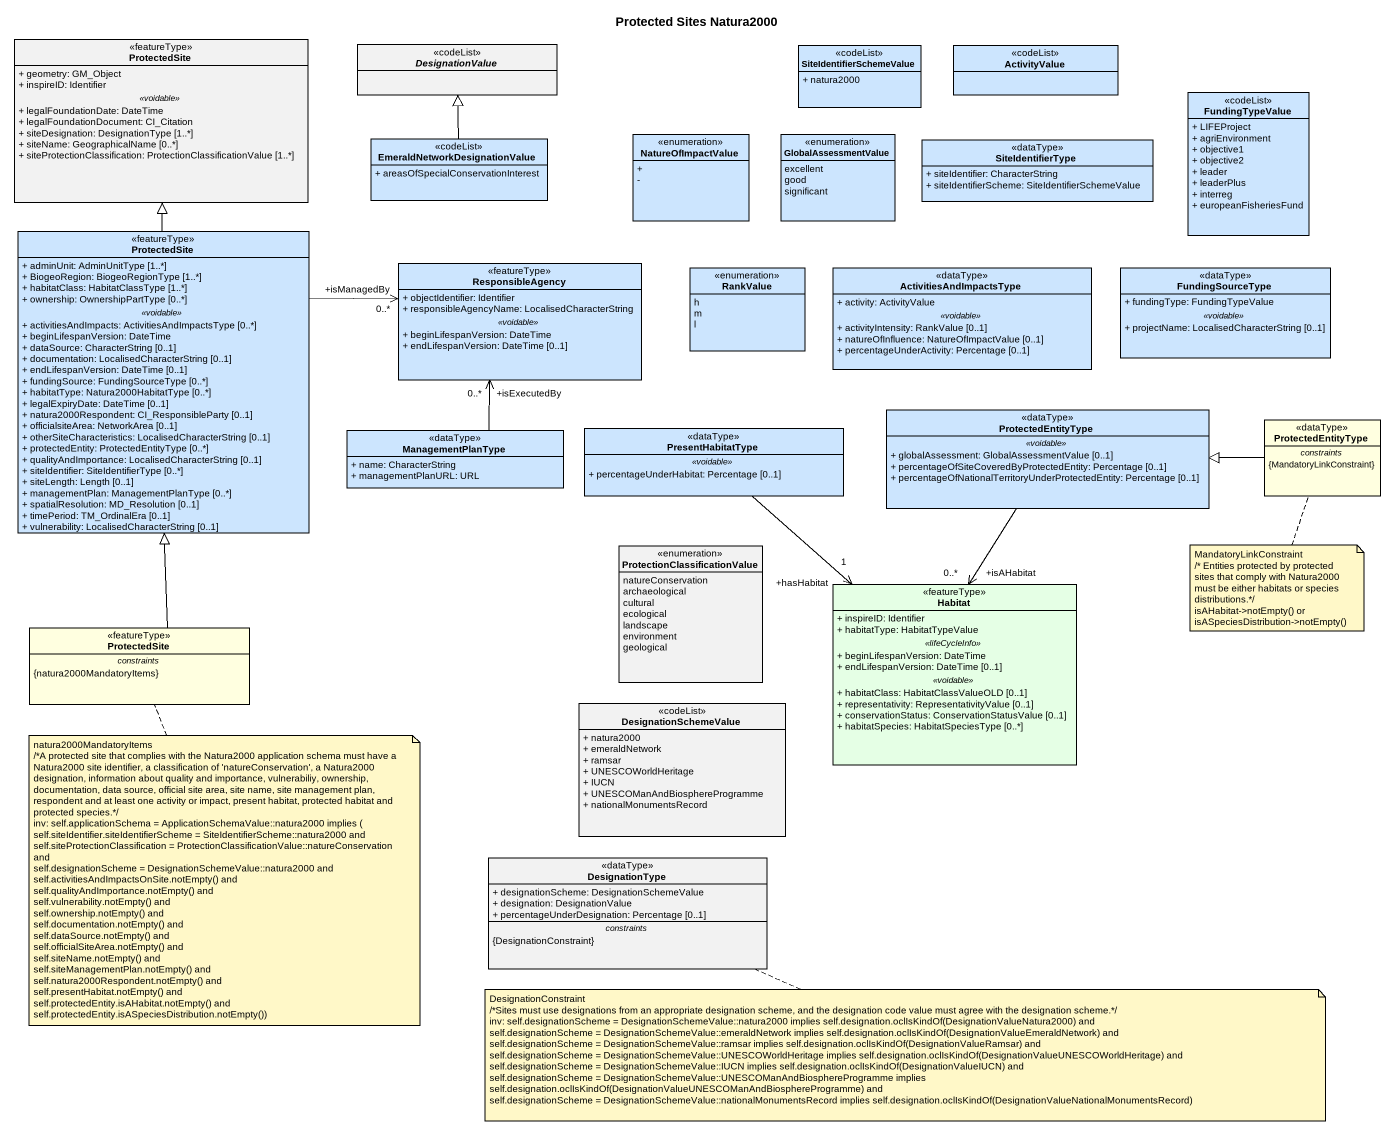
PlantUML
@startuml
title Protected Sites Natura2000
hide circle
hide empty members
skinparam classAttributeIconSize 0
class ProtectedSite <<featureType>> {
  + geometry: GM_Object
  + inspireID: Identifier
  .. <<voidable>> ..
  + legalFoundationDate: DateTime
  + legalFoundationDocument: CI_Citation
  + siteDesignation: DesignationType [1..*]
  + siteName: GeographicalName [0..*]
  + siteProtectionClassification: ProtectionClassificationValue [1..*]
}
abstract class DesignationValue <<codeList>>
class SiteIdentifierSchemeValue <<codeList>> #CCE5FE {
  + natura2000
}
class ActivityValue <<codeList>> #CCE5FE
class FundingTypeValue <<codeList>> #CCE5FE {
  + LIFEProject
  + agriEnvironment
  + objective1
  + objective2
  + leader
  + leaderPlus
  + interreg
  + europeanFisheriesFund
}
class "EmeraldNetworkDesignationValue" as EmeraldNetworkDesignationVal <<codeList>> #CCE5FE {
  + areasOfSpecialConservationInterest
}
enum NatureOfImpactValue #CCE5FE {
  +
  -
}
enum GlobalAssessmentValue #CCE5FE {
  excellent
  good
  significant
}
class SiteIdentifierType <<dataType>> #CCE5FE {
  + siteIdentifier: CharacterString
  + siteIdentifierScheme: SiteIdentifierSchemeValue
}
class "ProtectedSite" as ProtectedSite_2 <<featureType>> #CCE5FE {
  + adminUnit: AdminUnitType [1..*]
  + BiogeoRegion: BiogeoRegionType [1..*]
  + habitatClass: HabitatClassType [1..*]
  + ownership: OwnershipPartType [0..*]
  .. <<voidable>> ..
  + activitiesAndImpacts: ActivitiesAndImpactsType [0..*]
  + beginLifespanVersion: DateTime
  + dataSource: CharacterString [0..1]
  + documentation: LocalisedCharacterString [0..1]
  + endLifespanVersion: DateTime [0..1]
  + fundingSource: FundingSourceType [0..*]
  + habitatType: Natura2000HabitatType [0..*]
  + legalExpiryDate: DateTime [0..1]
  + natura2000Respondent: CI_ResponsibleParty [0..1]
  + officialsiteArea: NetworkArea [0..1]
  + otherSiteCharacteristics: LocalisedCharacterString [0..1]
  + protectedEntity: ProtectedEntityType [0..*]
  + qualityAndImportance: LocalisedCharacterString [0..1]
  + siteIdentifier: SiteIdentifierType [0..*]
  + siteLength: Length [0..1]
  + managementPlan: ManagementPlanType [0..*]
  + spatialResolution: MD_Resolution [0..1]
  + timePeriod: TM_OrdinalEra [0..1]
  + vulnerability: LocalisedCharacterString [0..1]
}
class ResponsibleAgency <<featureType>> #CCE5FE {
  + objectIdentifier: Identifier
  + responsibleAgencyName: LocalisedCharacterString
  .. <<voidable>> ..
  + beginLifespanVersion: DateTime
  + endLifespanVersion: DateTime [0..1]
}
enum RankValue #CCE5FE {
  h
  m
  l
}
class ActivitiesAndImpactsType <<dataType>> #CCE5FE {
  + activity: ActivityValue
  .. <<voidable>> ..
  + activityIntensity: RankValue [0..1]
  + natureOfInfluence: NatureOfImpactValue [0..1]
  + percentageUnderActivity: Percentage [0..1]
}
class FundingSourceType <<dataType>> #CCE5FE {
  + fundingType: FundingTypeValue
  .. <<voidable>> ..
  + projectName: LocalisedCharacterString [0..1]
}
class ManagementPlanType <<dataType>> #CCE5FE {
  + name: CharacterString
  + managementPlanURL: URL
}
class PresentHabitatType <<dataType>> #CCE5FE {
  .. <<voidable>> ..
  + percentageUnderHabitat: Percentage [0..1]
}
class ProtectedEntityType <<dataType>> #CCE5FE {
  .. <<voidable>> ..
  + globalAssessment: GlobalAssessmentValue [0..1]
  + percentageOfSiteCoveredByProtectedEntity: Percentage [0..1]
  + percentageOfNationalTerritoryUnderProtectedEntity: Percentage [0..1]
}
class "ProtectedEntityType" as ProtectedEntityType_2 <<dataType>> #FFFFE0 {
  -- constraints --
  {MandatoryLinkConstraint}
}
enum "ProtectionClassificationValue" as ProtectionClassificationValu {
  natureConservation
  archaeological
  cultural
  ecological
  landscape
  environment
  geological
}
class Habitat <<featureType>> #E5FFE5 {
  + inspireID: Identifier
  + habitatType: HabitatTypeValue
  .. <<lifeCycleInfo>> ..
  + beginLifespanVersion: DateTime
  + endLifespanVersion: DateTime [0..1]
  .. <<voidable>> ..
  + habitatClass: HabitatClassValueOLD [0..1]
  + representativity: RepresentativityValue [0..1]
  + conservationStatus: ConservationStatusValue [0..1]
  + habitatSpecies: HabitatSpeciesType [0..*]
}
class "ProtectedSite" as ProtectedSite_3 <<featureType>> #FFFFE0 {
  -- constraints --
  {natura2000MandatoryItems}
}
class DesignationSchemeValue <<codeList>> {
  + natura2000
  + emeraldNetwork
  + ramsar
  + UNESCOWorldHeritage
  + IUCN
  + UNESCOManAndBiosphereProgramme
  + nationalMonumentsRecord
}
class DesignationType <<dataType>> {
  + designationScheme: DesignationSchemeValue
  + designation: DesignationValue
  + percentageUnderDesignation: Percentage [0..1]
  -- constraints --
  {DesignationConstraint}
}
EmeraldNetworkDesignationVal -up-|> DesignationValue
ProtectedSite_2 -up-|> ProtectedSite
ProtectedSite_2 -right-> "+isManagedBy\n0..*" ResponsibleAgency
ManagementPlanType -up-> "+isExecutedBy\n0..*" ResponsibleAgency
PresentHabitatType --> "+hasHabitat\n1" Habitat
ProtectedEntityType --> "+isAHabitat\n0..*" Habitat
ProtectedEntityType_2 -left-|> ProtectedEntityType
ProtectedSite_3 -up-|> ProtectedSite_2
note bottom of ProtectedEntityType_2
  MandatoryLinkConstraint
  /* Entities protected by protected sites that comply with Natura2000 must be either habitats or species distributions.*/
  isAHabitat->notEmpty() or isASpeciesDistribution->notEmpty()
end note
note bottom of ProtectedSite_3
  natura2000MandatoryItems
  /*A protected site that complies with the Natura2000 application schema must have a Natura2000 site identifier, a classification of 'natureConservation', a Natura2000 designation, information about quality and importance, vulnerabiliy, ownership, documentation, data source, official site area, site name, site management plan, respondent and at least one activity or impact, present habitat, protected habitat and protected species.*/
  inv: self.applicationSchema = ApplicationSchemaValue::natura2000 implies (
  self.siteIdentifier.siteIdentifierScheme = SiteIdentifierScheme::natura2000 and
  self.siteProtectionClassification = ProtectionClassificationValue::natureConservation and
  self.designationScheme = DesignationSchemeValue::natura2000 and
  self.activitiesAndImpactsOnSite.notEmpty() and
  self.qualityAndImportance.notEmpty() and
  self.vulnerability.notEmpty() and
  self.ownership.notEmpty() and
  self.documentation.notEmpty() and
  self.dataSource.notEmpty() and
  self.officialSiteArea.notEmpty() and
  self.siteName.notEmpty() and
  self.siteManagementPlan.notEmpty() and
  self.natura2000Respondent.notEmpty() and
  self.presentHabitat.notEmpty() and
  self.protectedEntity.isAHabitat.notEmpty() and
  self.protectedEntity.isASpeciesDistribution.notEmpty())
end note
note right of DesignationType
  DesignationConstraint
  /*Sites must use designations from an appropriate designation scheme, and the designation code value must agree with the designation scheme.*/
  inv: self.designationScheme = DesignationSchemeValue::natura2000 implies self.designation.oclIsKindOf(DesignationValueNatura2000) and
  self.designationScheme = DesignationSchemeValue::emeraldNetwork implies self.designation.oclIsKindOf(DesignationValueEmeraldNetwork) and
  self.designationScheme = DesignationSchemeValue::ramsar implies self.designation.oclIsKindOf(DesignationValueRamsar) and
  self.designationScheme = DesignationSchemeValue::UNESCOWorldHeritage implies self.designation.oclIsKindOf(DesignationValueUNESCOWorldHeritage) and
  self.designationScheme = DesignationSchemeValue::IUCN implies self.designation.oclIsKindOf(DesignationValueIUCN) and
  self.designationScheme = DesignationSchemeValue::UNESCOManAndBiosphereProgramme implies self.designation.oclIsKindOf(DesignationValueUNESCOManAndBiosphereProgramme) and
  self.designationScheme = DesignationSchemeValue::nationalMonumentsRecord implies self.designation.oclIsKindOf(DesignationValueNationalMonumentsRecord)
end note
@enduml
